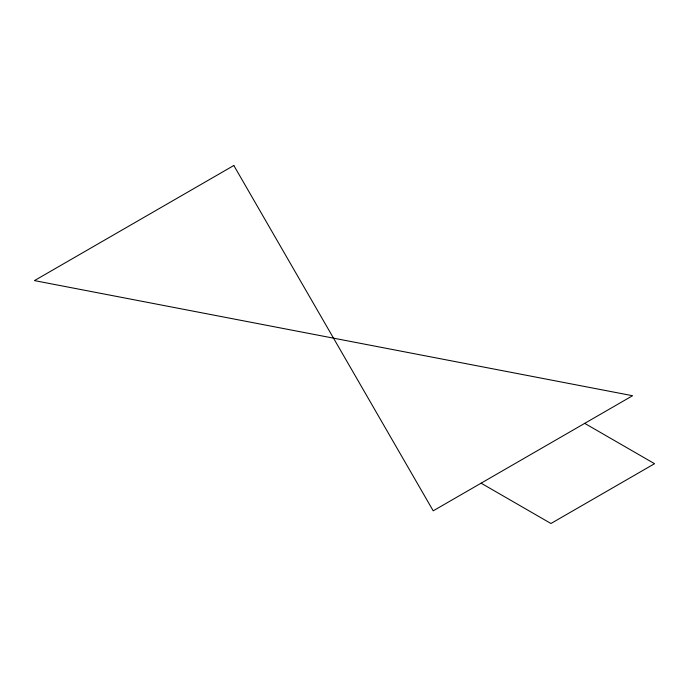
<?xml version="1.0" encoding="UTF-8"?>
<svg xmlns="http://www.w3.org/2000/svg" width="689" height="689" viewBox="0 0 689 689"><rect width="100%" height="100%" fill="white"/><g stroke="black" fill="none" stroke-linecap="round" stroke-linejoin="round"><path stroke-width="1.03" d="M584.694 423.365L654.55 463.697L550.95 523.502L481.094 483.178M233.829 165.498L34.45 280.604L632.588 395.719L433.209 510.825L233.829 165.498"/></g></svg>
